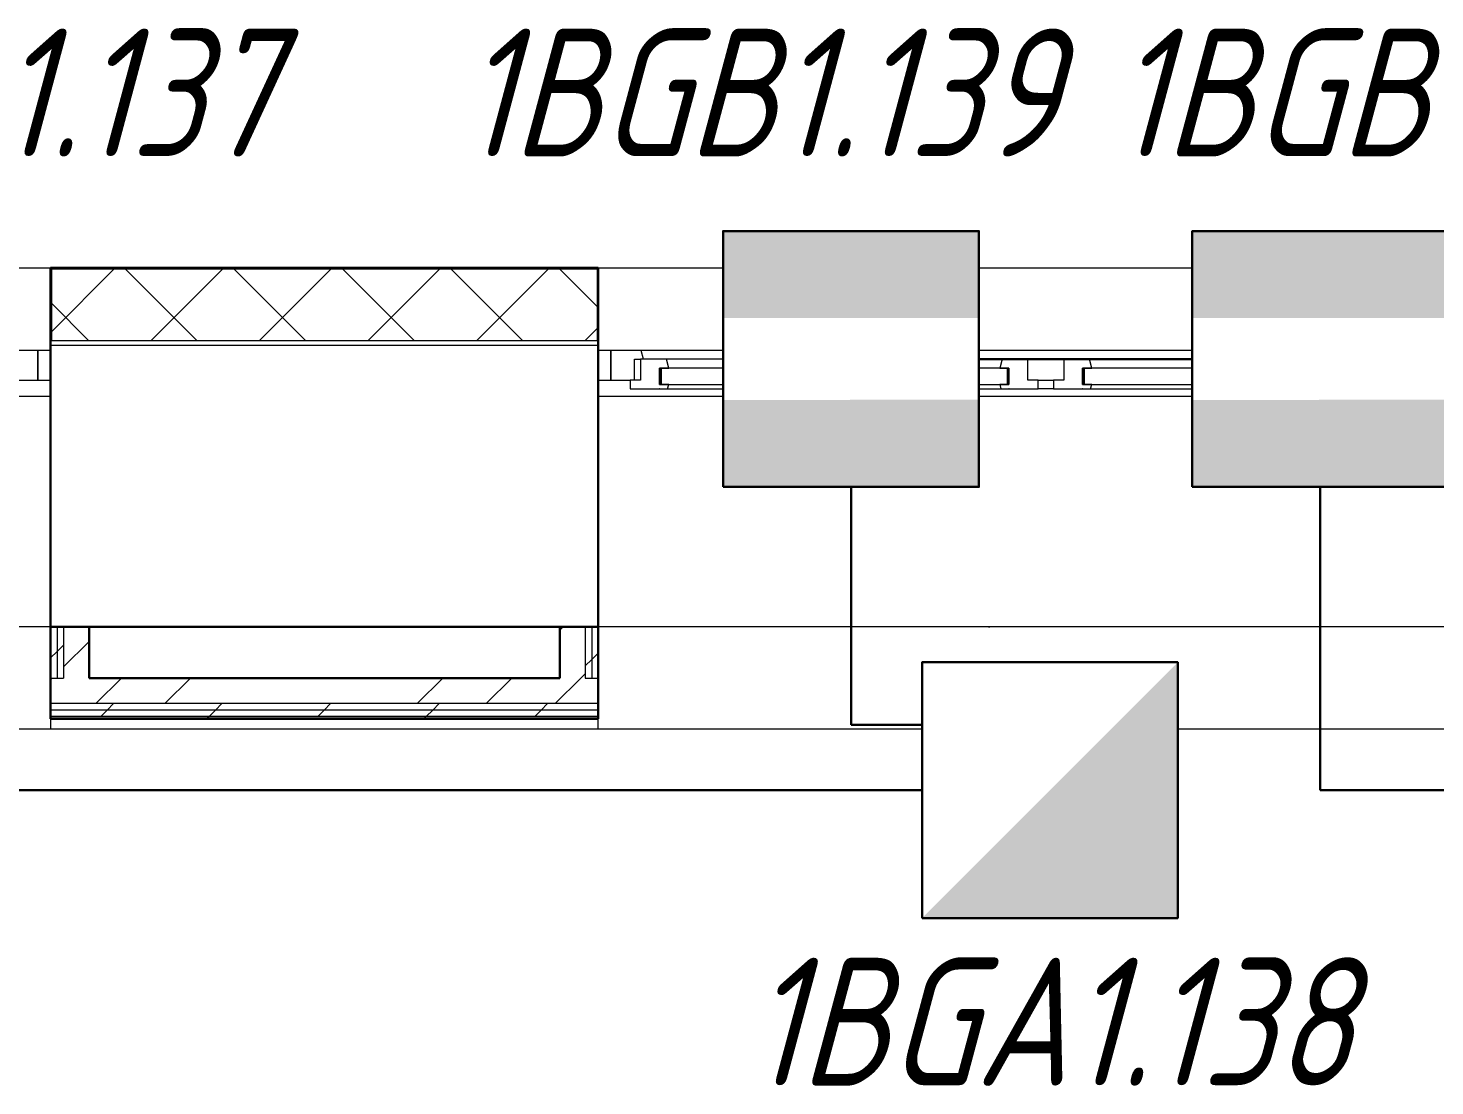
# Model space of a CAD drawing. Header units: millimetres. Extents: x -259793 to 1187961, y -549744 to 43070.
# Drawn here: x -22435 to -19685, y 25959 to 28027 of the extents above; entities that cross this region are included whole.
import ezdxf
from ezdxf.enums import TextEntityAlignment as Align

# ---------------------------------------------------------------- set-up
doc = ezdxf.new("R2010")
doc.units = ezdxf.units.MM
doc.linetypes.add('ADSK_Линия сетки', pattern=[25, 20, -2.5, 0, -2.5])
for name, color, linetype, lineweight in [('_ Окна', 7, 'Continuous', 9), ('RC-Извещатели_охранные', 5, 'Continuous', 30), ('лс', 5, 'Continuous', 30), ('Ограждение', 252, 'Continuous', 9), ('Окна', 252, 'Continuous', 9), ('Оси', 252, 'Continuous', 9), ('Стены внутренние', 7, 'Continuous', 18), ('Стены наружные', 7, 'Continuous', 18), ('Стены штриховка', 7, 'Continuous', 9)]:
    doc.layers.add(name, color=color, linetype=linetype, lineweight=lineweight)
doc.layers.add('RC-Позиционные_обозначения', color=7, linetype='Continuous')
doc.styles.add('RubezhCAD', font='', dxfattribs={"oblique": 10})
doc.styles.get("Standard").update_dxf_attribs({"font": ''})
doc.styles.get('RubezhCAD').set_extended_font_data('GOST type A')
doc.styles.get('Standard').set_extended_font_data('GOST type B')

# ---------------------------------------------------------------- blocks, each defined once
blk = doc.blocks.new('RC-UGO-IOZ-02')
at = {"layer": 'RC-Извещатели_охранные'}
blk.add_attdef('PSTN', text='', height=2.5, dxfattribs=at).set_placement((0.977, 2.603), align=Align.BOTTOM_LEFT)
blk.add_wipeout([(2.5, -2.5), (2.5, 2.5), (-2.5, 2.5), (-2.5, -2.5)]).dxf.layer = 'RC-Извещатели_охранные'
blk.add_wipeout([(-2.5, -2.5), (-2.5, 2.5), (2.5, 2.5), (2.5, -2.5)]).dxf.layer = 'RC-Извещатели_охранные'
h = blk.add_hatch(color=256, dxfattribs=at)
h.dxf.hatch_style = 1
h.paths.add_polyline_path([(2.5, -2.5), (2.5, 2.5), (0, 0), (-2.5, -2.5)])
blk.add_lwpolyline([(-2.5, -2.5), (2.5, -2.5), (2.5, 2.5), (-2.5, 2.5)], close=True, dxfattribs=at)
blk = doc.blocks.new('RC-UGO-IOM-02')
at = {"layer": 'RC-Извещатели_охранные'}
blk.add_point((0, 0), dxfattribs=at)
blk.add_attdef('PSTN', text='', height=2.5, dxfattribs=at).set_placement((0.977, 2.603), align=Align.BOTTOM_LEFT)
blk.add_wipeout([(2.5, -2.5), (2.5, 2.5), (-2.5, 2.5), (-2.5, -2.5)]).dxf.layer = 'RC-Извещатели_охранные'
blk.add_wipeout([(-2.5, -2.5), (-2.5, 2.5), (2.5, 2.5), (2.5, -2.5)]).dxf.layer = 'RC-Извещатели_охранные'
h = blk.add_hatch(color=256, dxfattribs=at)
h.dxf.hatch_style = 1
h.paths.add_polyline_path([(2.5, 0.8), (2.5, 2.506), (-2.5, 2.499), (-2.5, 0.8)])
h = blk.add_hatch(color=256, dxfattribs=at)
h.dxf.hatch_style = 1
h.paths.add_polyline_path([(2.5, -2.5), (2.5, -0.794), (-2.5, -0.801), (-2.5, -2.5)])
blk.add_lwpolyline([(-2.5, -2.5), (2.5, -2.5), (2.5, 2.5), (-2.5, 2.5)], close=True, dxfattribs=at)
blk = doc.blocks.new('1 этаж')
at = {"layer": '_ Окна', "color": 251, "lineweight": 18, "true_color": 0x636466}
for p, q in [((-22415.8, 27396.3), (-22475.2, 27396.3)), ((-22415.8, 27338.3), (-22415.8, 27396.3)), ((-21236.4, 27396.3), (-21295.8, 27396.3)), ((-21295.8, 27396.3), (-21295.8, 27338.3)), ((-21231.8, 27379.3), (-21236.4, 27396.3)), ((-21249.8, 27338.3), (-21249.8, 27379.3)), ((-21249.8, 27379.3), (-21237.8, 27379.3)), ((-21237.8, 27379.3), (-21237.8, 27338.3)), ((-21187.4, 27379.3), (-21237.8, 27379.3)), ((-21200.8, 27330.3), (-21200.8, 27362.3)), ((-21200.8, 27362.3), (-21182.8, 27362.3)), ((-21182.8, 27362.3), (-21187.4, 27379.3)), ((-20531.2, 27379.3), (-20535.8, 27362.3)), ((-20535.8, 27362.3), (-20517.8, 27362.3)), ((-20480.8, 27379.3), (-20531.2, 27379.3)), ((-20517.8, 27362.3), (-20517.8, 27330.3)), ((-20480.8, 27338.3), (-20480.8, 27379.3)), ((-20410.8, 27379.3), (-20410.8, 27338.3)), ((-20360.4, 27379.3), (-20410.8, 27379.3)), ((-20373.8, 27330.3), (-20373.8, 27362.3)), ((-20373.8, 27362.3), (-20355.8, 27362.3)), ((-20355.8, 27362.3), (-20360.4, 27379.3)), ((-19704.2, 27379.3), (-19708.8, 27362.3)), ((-19708.8, 27362.3), (-19690.8, 27362.3)), ((-19653.8, 27379.3), (-19704.2, 27379.3)), ((-19690.8, 27362.3), (-19690.8, 27330.3)), ((-22453.8, 27338.3), (-22415.8, 27338.3)), ((-21295.8, 27338.3), (-21257.8, 27338.3)), ((-21237.8, 27338.3), (-21257.8, 27338.3)), ((-21257.8, 27338.3), (-21257.8, 27321.3)), ((-21182.8, 27330.3), (-21200.8, 27330.3)), ((-21185.2, 27321.3), (-21182.8, 27330.3)), ((-20517.8, 27330.3), (-20535.8, 27330.3)), ((-20535.8, 27330.3), (-20533.4, 27321.3)), ((-20460.8, 27338.3), (-20480.8, 27338.3)), ((-20460.8, 27321.3), (-20460.8, 27338.3)), ((-20410.8, 27338.3), (-20430.8, 27338.3)), ((-20430.8, 27338.3), (-20430.8, 27321.3)), ((-20355.8, 27330.3), (-20373.8, 27330.3)), ((-20358.2, 27321.3), (-20355.8, 27330.3)), ((-19690.8, 27330.3), (-19708.8, 27330.3)), ((-19708.8, 27330.3), (-19706.4, 27321.3)), ((-21257.8, 27321.3), (-21201.8, 27321.3)), ((-21201.8, 27321.3), (-21200.8, 27322.3)), ((-21200.8, 27322.3), (-21199.8, 27321.3)), ((-21199.8, 27321.3), (-21185.2, 27321.3)), ((-20533.4, 27321.3), (-20518.8, 27321.3)), ((-20518.8, 27321.3), (-20517.8, 27322.3)), ((-20517.8, 27322.3), (-20516.8, 27321.3)), ((-20516.8, 27321.3), (-20460.8, 27321.3)), ((-20430.8, 27321.3), (-20374.8, 27321.3)), ((-20374.8, 27321.3), (-20373.8, 27322.3)), ((-20373.8, 27322.3), (-20372.8, 27321.3)), ((-20372.8, 27321.3), (-20358.2, 27321.3)), ((-19706.4, 27321.3), (-19691.8, 27321.3)), ((-19691.8, 27321.3), (-19690.8, 27322.3)), ((-19690.8, 27322.3), (-19689.8, 27321.3)), ((-19689.8, 27321.3), (-19633.8, 27321.3))]:
    blk.add_line(p, q, dxfattribs=at)
at = {"layer": '_ Окна', "color": 251, "true_color": 0x636466}
for p, q in [((-22390.8, 27396.3), (-22415.8, 27396.3)), ((-22415.8, 27396.3), (-22415.8, 27338.3)), ((-21295.8, 27396.3), (-21320.8, 27396.3)), ((-21295.8, 27338.3), (-21295.8, 27396.3)), ((-21197.8, 27362.3), (-21200.8, 27362.3)), ((-21200.8, 27362.3), (-21200.8, 27330.3)), ((-20520.8, 27362.3), (-21197.8, 27362.3)), ((-21197.8, 27362.3), (-21197.8, 27330.3)), ((-21197.8, 27330.3), (-21197.8, 27362.3)), ((-20520.8, 27330.3), (-20520.8, 27362.3)), ((-20520.8, 27362.3), (-20520.8, 27330.3)), ((-20517.8, 27362.3), (-20520.8, 27362.3)), ((-20517.8, 27330.3), (-20517.8, 27362.3)), ((-20370.8, 27362.3), (-20373.8, 27362.3)), ((-20373.8, 27362.3), (-20373.8, 27330.3)), ((-19693.8, 27362.3), (-20370.8, 27362.3)), ((-20370.8, 27362.3), (-20370.8, 27330.3)), ((-20370.8, 27330.3), (-20370.8, 27362.3)), ((-19693.8, 27330.3), (-19693.8, 27362.3)), ((-19693.8, 27362.3), (-19693.8, 27330.3)), ((-19690.8, 27362.3), (-19693.8, 27362.3)), ((-19690.8, 27330.3), (-19690.8, 27362.3)), ((-22415.8, 27338.3), (-22390.8, 27338.3)), ((-21320.8, 27338.3), (-21295.8, 27338.3)), ((-21200.8, 27330.3), (-21197.8, 27330.3)), ((-21197.8, 27330.3), (-20520.8, 27330.3)), ((-20520.8, 27330.3), (-20517.8, 27330.3)), ((-20373.8, 27330.3), (-20370.8, 27330.3)), ((-20370.8, 27330.3), (-19693.8, 27330.3)), ((-19693.8, 27330.3), (-19690.8, 27330.3))]:
    blk.add_line(p, q, dxfattribs=at)
at = {"layer": 'Ограждение', "color": 251, "true_color": 0x636466}
for p, q in [((-22390.8, 27306.3), (-24140.8, 27306.3)), ((-19570.8, 27306.3), (-21320.8, 27306.3)), ((-22390.8, 26856.3), (-24140.8, 26856.3)), ((-19570.8, 26856.3), (-21320.8, 26856.3)), ((-22390.8, 26676.3), (-22390.8, 26656.3)), ((-21320.8, 26656.3), (-21320.8, 26676.3)), ((-11050.8, 26656.3), (-25250.8, 26656.3)), ((-22390.8, 26656.3), (-24140.8, 26656.3)), ((-19570.8, 26656.3), (-21320.8, 26656.3))]:
    blk.add_line(p, q, dxfattribs=at)
at = {"layer": 'Окна', "color": 251, "true_color": 0x636466}
for p, q in [((-19655.2, 27396.3), (-21236.4, 27396.3)), ((-20531.2, 27379.3), (-21187.4, 27379.3)), ((-20480.8, 27379.3), (-20410.8, 27379.3)), ((-19704.2, 27379.3), (-20360.4, 27379.3)), ((-20460.8, 27338.3), (-20430.8, 27338.3)), ((-21201.8, 27321.3), (-21199.8, 27321.3)), ((-21185.2, 27321.3), (-20533.4, 27321.3)), ((-20518.8, 27321.3), (-20516.8, 27321.3)), ((-20430.8, 27321.3), (-20460.8, 27321.3)), ((-20374.8, 27321.3), (-20372.8, 27321.3)), ((-20358.2, 27321.3), (-19706.4, 27321.3)), ((-19691.8, 27321.3), (-19689.8, 27321.3))]:
    blk.add_line(p, q, dxfattribs=at)
at = {"layer": 'Оси', "color": 251, "linetype": 'ADSK_Линия сетки', "ltscale": 100, "true_color": 0x636466}
blk.add_line((-805.8, 26856.3), (-72528.1, 26856.3), dxfattribs=at)
at = {"layer": 'Стены внутренние', "color": 251, "true_color": 0x636466}
for p, q in [((-24140.8, 27558.3), (-22390.8, 27558.3)), ((-21320.8, 27558.3), (-19570.8, 27558.3)), ((-21320.8, 27406.3), (-22390.8, 27406.3))]:
    blk.add_line(p, q, dxfattribs=at)
at = {"layer": 'Стены внутренние', "color": 251, "lineweight": 30, "true_color": 0x636466}
for p, q in [((-21320.8, 27558.3), (-22390.8, 27558.3)), ((-22390.8, 27558.3), (-22390.8, 27416.3)), ((-21320.8, 27416.3), (-21320.8, 27558.3)), ((-22390.8, 26856.3), (-22390.8, 27406.3)), ((-21320.8, 26856.3), (-21320.8, 27406.3)), ((-21395.8, 26856.3), (-22315.8, 26856.3))]:
    blk.add_line(p, q, dxfattribs=at)
at = {"layer": 'Стены внутренние', "color": 251, "linetype": 'Continuous', "lineweight": 9, "true_color": 0x636466}
for p, q in [((-22388.8, 27434), (-22266.5, 27556.3)), ((-22104.9, 27416.3), (-22244.9, 27556.3)), ((-22194.4, 27416.3), (-22054.4, 27556.3)), ((-22191.1, 27558.3), (-22192.3, 27556.3)), ((-21892.7, 27416.3), (-22032.7, 27556.3)), ((-21982.3, 27416.3), (-21842.3, 27556.3)), ((-21956.5, 27558.3), (-21957.6, 27556.3)), ((-21680.6, 27416.3), (-21820.6, 27556.3)), ((-21770.1, 27416.3), (-21630.1, 27556.3)), ((-21468.5, 27416.3), (-21608.5, 27556.3)), ((-21558, 27416.3), (-21418, 27556.3)), ((-21513.2, 27556.3), (-21514.3, 27558.3)), ((-21322.8, 27482.7), (-21396.3, 27556.3)), ((-22317, 27416.3), (-22388.8, 27488.1)), ((-21345.9, 27416.3), (-21322.8, 27439.3))]:
    blk.add_line(p, q, dxfattribs=at)
at = {"layer": 'Стены наружные', "color": 251, "lineweight": 30, "true_color": 0x636466}
for p, q in [((-22390.8, 27416.3), (-22390.8, 27406.3)), ((-21320.8, 27406.3), (-21320.8, 27416.3)), ((-22390.8, 26856.3), (-22390.8, 26681.3)), ((-22315.8, 26856.3), (-22390.8, 26856.3)), ((-22315.8, 26756.3), (-22315.8, 26856.3)), ((-21395.8, 26856.3), (-21395.8, 26756.3)), ((-21320.8, 26856.3), (-21395.8, 26856.3)), ((-21320.8, 26681.3), (-21320.8, 26856.3)), ((-22315.8, 26756.3), (-21395.8, 26756.3)), ((-22390.8, 26676.3), (-22390.8, 26681.3)), ((-22390.8, 26676.3), (-21320.8, 26676.3)), ((-21320.8, 26676.3), (-21320.8, 26681.3))]:
    blk.add_line(p, q, dxfattribs=at)
at = {"layer": 'Стены наружные', "color": 251, "linetype": 'Continuous', "lineweight": 9, "true_color": 0x636466}
for p, q in [((-21395.8, 26849.8), (-21389.3, 26856.3)), ((-22390.8, 26795.6), (-22378.3, 26808.1)), ((-22378.3, 26808.1), (-22365.8, 26820.6)), ((-22365.8, 26778), (-22315.8, 26828)), ((-21345.8, 26779.9), (-21333.3, 26792.4)), ((-21333.3, 26792.4), (-21320.8, 26804.9)), ((-22390.8, 26753), (-22387.6, 26756.3)), ((-22302.6, 26706.3), (-22252.6, 26756.3)), ((-22167.7, 26706.3), (-22117.7, 26756.3)), ((-21674.2, 26706.3), (-21624.2, 26756.3)), ((-21539.3, 26706.3), (-21489.3, 26756.3)), ((-21404.4, 26706.3), (-21354.4, 26756.3)), ((-21354.4, 26756.3), (-21345.8, 26764.8)), ((-22280.5, 26693.8), (-22268, 26706.3)), ((-22068.4, 26693.8), (-22055.9, 26706.3)), ((-21856.2, 26693.8), (-21843.7, 26706.3)), ((-21644.1, 26693.8), (-21631.6, 26706.3)), ((-21432, 26693.8), (-21419.5, 26706.3)), ((-22293, 26681.3), (-22280.5, 26693.8)), ((-22085.9, 26676.3), (-22080.9, 26681.3)), ((-22080.9, 26681.3), (-22068.4, 26693.8)), ((-21868.7, 26681.3), (-21856.2, 26693.8)), ((-21661.6, 26676.3), (-21656.6, 26681.3)), ((-21656.6, 26681.3), (-21644.1, 26693.8)), ((-21444.5, 26681.3), (-21432, 26693.8))]:
    blk.add_line(p, q, dxfattribs=at)
at = {"layer": 'Стены штриховка', "color": 251, "true_color": 0x636466}
for p, q in [((-22388.8, 27416.3), (-22388.8, 27556.3)), ((-22388.8, 27556.3), (-21322.8, 27556.3)), ((-21322.8, 27556.3), (-21322.8, 27416.3)), ((-22390.8, 27416.3), (-21320.8, 27416.3)), ((-22378.3, 26856.3), (-22378.3, 26756.3)), ((-22365.8, 26856.3), (-22365.8, 26756.3)), ((-21345.8, 26856.3), (-21345.8, 26756.3)), ((-21333.3, 26856.3), (-21333.3, 26756.3)), ((-22390.8, 26756.3), (-22365.8, 26756.3)), ((-21345.8, 26756.3), (-21320.8, 26756.3)), ((-21320.8, 26706.3), (-22390.8, 26706.3)), ((-21320.8, 26693.8), (-22390.8, 26693.8)), ((-21320.8, 26681.3), (-22390.8, 26681.3)), ((-22390.8, 26681.3), (-21320.8, 26681.3))]:
    blk.add_line(p, q, dxfattribs=at)

msp = doc.modelspace()

# ---------------------------------------------------------------- block references
msp.add_blockref('1 этаж', (0, 0))

# ---------------------------------------------------------------- next in the draw order: block references
at = {"layer": 'RC-Извещатели_охранные', "color": 1, "ltscale": 0.01}
ref = msp.add_blockref('RC-UGO-IOM-02', (-22709.59109, 27379.85918), dxfattribs=dict(at, xscale=100, yscale=100, zscale=100))
ref.add_attrib('PSTN', '1BGB1.137', dxfattribs={"layer": 'RC-Позиционные_обозначения', "height": 250, "style": 'RubezhCAD', "oblique": 15}).set_placement((-22531.69176, 27700.82447), align=Align.BOTTOM_CENTER)
ref = msp.add_blockref('RC-UGO-IOM-02', (-20826.35638, 27379.85918), dxfattribs=dict(at, xscale=100, yscale=100, zscale=100))
ref.add_attrib('PSTN', '1BGB1.139', dxfattribs={"layer": 'RC-Позиционные_обозначения', "height": 250, "style": 'RubezhCAD', "oblique": 15}).set_placement((-21006.69186, 27700.82447), align=Align.BOTTOM_CENTER)
ref = msp.add_blockref('RC-UGO-IOM-02', (-19909.59109, 27379.85918), dxfattribs=dict(at, xscale=100, yscale=100, zscale=100))
ref.add_attrib('PSTN', '1BGB1.140', dxfattribs={"layer": 'RC-Позиционные_обозначения', "height": 250, "style": 'RubezhCAD', "oblique": 15}).set_placement((-19731.69176, 27700.82447), align=Align.BOTTOM_CENTER)
ref = msp.add_blockref('RC-UGO-IOZ-02', (-20437.6837, 26537.23107), dxfattribs=dict(at, xscale=100, yscale=100, zscale=100))
ref.add_attrib('PSTN', '1BGA1.138', dxfattribs={"layer": 'RC-Позиционные_обозначения', "height": 250, "style": 'RubezhCAD', "oblique": 15}).set_placement((-20437.6837, 25884.64461), align=Align.BOTTOM_CENTER)

# ---------------------------------------------------------------- next in the draw order: linework, layer by layer
at = {"layer": 'лс'}
for p, q in [((-20576.35638, 27379.85918), (-20159.59109, 27379.85918)), ((-20826.35638, 26664.71587), (-20826.35638, 27129.85918)), ((-19909.59109, 27129.85918), (-19909.59109, 26537.23107)), ((-20687.6837, 26664.71587), (-20826.35638, 26664.71587)), ((-20687.6837, 26537.23107), (-22709.59109, 26537.23107)), ((-17887.6837, 26537.23107), (-19909.59109, 26537.23107))]:
    msp.add_line(p, q, dxfattribs=at)

doc.saveas('drawing.dxf')
